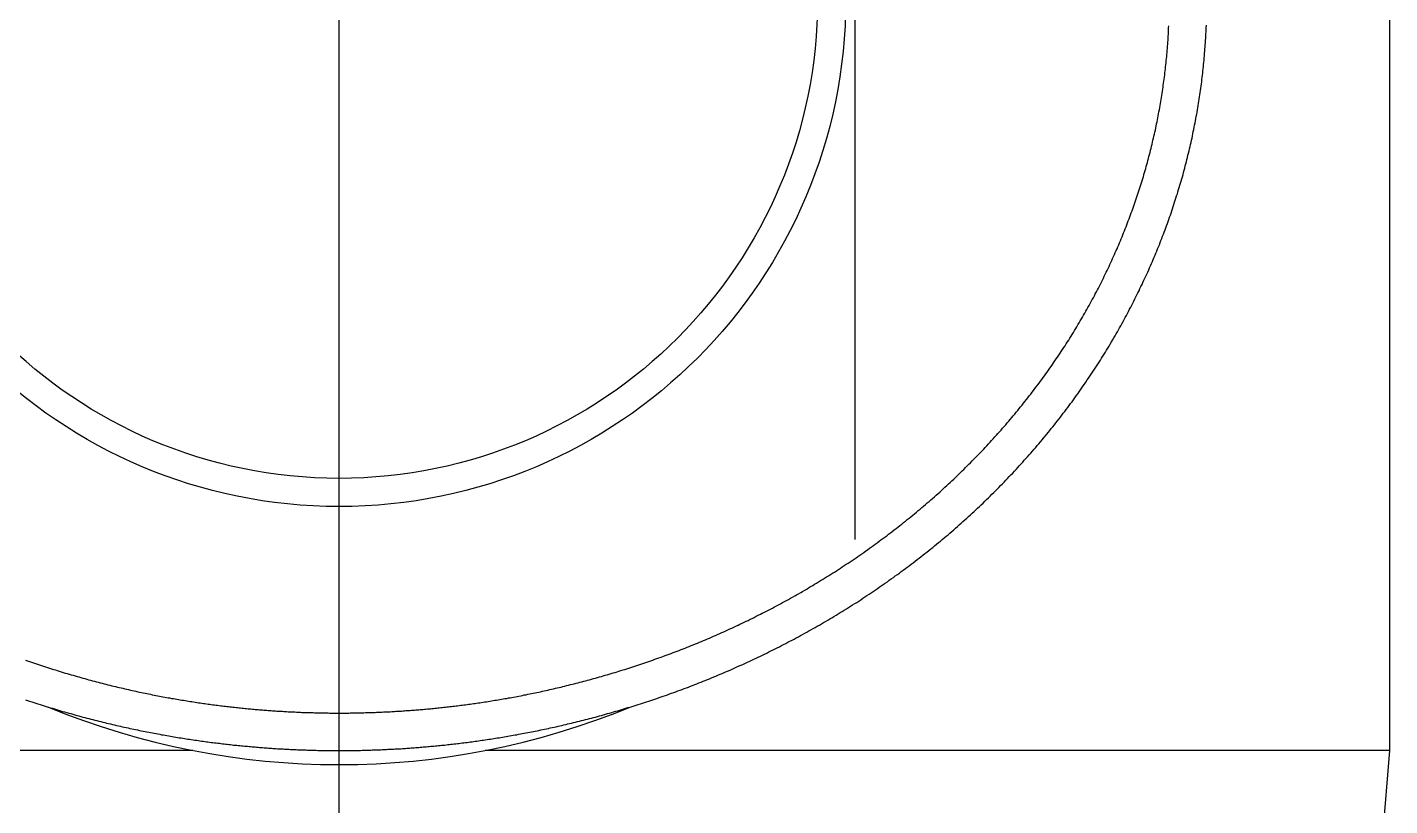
# Model space of a CAD drawing. Extents: x -43.1 to 47.1, y -46.9 to 16.5.
# Drawn here: x 32.52 to 47.05, y -8.59 to -0.29 of the extents above; entities that cross this region are included whole.
import ezdxf

# ---------------------------------------------------------------- set-up
doc = ezdxf.new("R2010")
doc.units = 0
doc.linetypes.add('CENTER', pattern=[50.8, 31.75, -6.35, 6.35, -6.35])
doc.linetypes.add('DASHED', pattern=[19.05, 12.7, -6.35])
doc.layers.get('0').update_dxf_attribs({"linetype": 'CONTINUOUS'})
doc.layers.add('CENTER', color=1, linetype='CENTER')

msp = doc.modelspace()

# ---------------------------------------------------------------- linework, layer by layer
at = {"color": 3, "linetype": 'DASHED'}
msp.add_line((41.349, -24.8), (41.349, 8.2), dxfattribs=at)
at = {"color": 7, "linetype": 'CONTINUOUS'}
for p, q in [((47.049, -8), (47.049, 8)), ((34.293, -8), (24.649, -8)), ((47.049, -8), (37.405, -8)), ((46.849, -10.5), (47.049, -8))]:
    msp.add_line(p, q, dxfattribs=at)
at = {"color": 7}
for points in [[(35.849, -8, 0), (35.864, -8, 0), (35.88, -8, 0), (35.895, -8, 0), (35.91, -8, 0), (35.925, -8, 0), (35.941, -8, 0), (35.956, -7.999, 0), (35.971, -7.999, 0), (35.986, -7.999, 0), (36.002, -7.999, 0), (36.017, -7.999, 0), (36.032, -7.998, 0), (36.047, -7.998, 0), (36.063, -7.998, 0), (36.078, -7.998, 0), (36.093, -7.997, 0), (36.108, -7.997, 0), (36.124, -7.997, 0), (36.139, -7.996, 0), (36.154, -7.996, 0), (36.169, -7.995, 0), (36.185, -7.995, 0), (36.2, -7.994, 0), (36.215, -7.994, 0), (36.231, -7.993, 0), (36.246, -7.993, 0), (36.261, -7.992, 0), (36.277, -7.992, 0), (36.292, -7.991, 0), (36.307, -7.99, 0), (36.323, -7.99, 0), (36.338, -7.989, 0), (36.353, -7.988, 0), (36.369, -7.987, 0), (36.384, -7.987, 0), (36.4, -7.986, 0), (36.415, -7.985, 0), (36.431, -7.984, 0), (36.446, -7.983, 0), (36.462, -7.983, 0), (36.477, -7.982, 0), (36.493, -7.981, 0), (36.508, -7.98, 0), (36.524, -7.979, 0), (36.54, -7.978, 0), (36.555, -7.977, 0), (36.571, -7.976, 0), (36.587, -7.975, 0), (36.603, -7.973, 0), (36.618, -7.972, 0), (36.634, -7.971, 0), (36.65, -7.97, 0), (36.666, -7.969, 0), (36.682, -7.968, 0), (36.698, -7.966, 0), (36.714, -7.965, 0), (36.73, -7.964, 0), (36.746, -7.962, 0), (36.762, -7.961, 0), (36.778, -7.96, 0), (36.794, -7.958, 0), (36.81, -7.957, 0), (36.827, -7.955, 0), (36.843, -7.954, 0), (36.859, -7.952, 0), (36.875, -7.951, 0), (36.892, -7.949, 0), (36.908, -7.947, 0), (36.925, -7.946, 0), (36.941, -7.944, 0), (36.958, -7.942, 0), (36.974, -7.941, 0), (36.991, -7.939, 0), (37.008, -7.937, 0), (37.025, -7.935, 0), (37.041, -7.933, 0), (37.058, -7.931, 0), (37.075, -7.93, 0), (37.092, -7.928, 0), (37.109, -7.926, 0), (37.126, -7.924, 0), (37.143, -7.921, 0), (37.16, -7.919, 0), (37.178, -7.917, 0), (37.195, -7.915, 0), (37.212, -7.913, 0), (37.23, -7.911, 0), (37.247, -7.908, 0), (37.265, -7.906, 0), (37.282, -7.904, 0), (37.3, -7.901, 0), (37.318, -7.899, 0), (37.335, -7.896, 0), (37.353, -7.894, 0), (37.371, -7.891, 0), (37.389, -7.888, 0), (37.407, -7.886, 0), (37.425, -7.883, 0), (37.443, -7.88, 0), (37.461, -7.878, 0), (37.48, -7.875, 0), (37.498, -7.872, 0), (37.516, -7.869, 0), (37.535, -7.866, 0), (37.553, -7.863, 0), (37.572, -7.86, 0), (37.591, -7.857, 0), (37.609, -7.854, 0), (37.628, -7.851, 0), (37.647, -7.847, 0), (37.666, -7.844, 0), (37.685, -7.841, 0), (37.704, -7.837, 0), (37.724, -7.834, 0), (37.743, -7.831, 0), (37.762, -7.827, 0), (37.782, -7.823, 0), (37.801, -7.82, 0), (37.821, -7.816, 0), (37.84, -7.812, 0), (37.86, -7.809, 0), (37.88, -7.805, 0), (37.899, -7.801, 0), (37.919, -7.797, 0), (37.939, -7.793, 0), (37.959, -7.789, 0), (37.979, -7.785, 0), (37.999, -7.781, 0), (38.019, -7.777, 0), (38.039, -7.772, 0), (38.06, -7.768, 0), (38.08, -7.764, 0), (38.1, -7.759, 0), (38.121, -7.755, 0), (38.141, -7.75, 0), (38.161, -7.746, 0), (38.182, -7.741, 0), (38.203, -7.736, 0), (38.223, -7.732, 0), (38.244, -7.727, 0), (38.265, -7.722, 0), (38.286, -7.717, 0), (38.306, -7.712, 0), (38.327, -7.707, 0), (38.348, -7.702, 0), (38.369, -7.697, 0), (38.39, -7.692, 0), (38.411, -7.686, 0), (38.432, -7.681, 0), (38.453, -7.676, 0), (38.475, -7.67, 0), (38.496, -7.665, 0), (38.517, -7.659, 0), (38.538, -7.654, 0), (38.56, -7.648, 0), (38.581, -7.643, 0), (38.603, -7.637, 0), (38.624, -7.631, 0), (38.646, -7.625, 0), (38.667, -7.619, 0), (38.689, -7.613, 0), (38.71, -7.607, 0), (38.732, -7.601, 0), (38.754, -7.595, 0), (38.775, -7.589, 0), (38.797, -7.582, 0), (38.819, -7.576, 0), (38.841, -7.57, 0), (38.862, -7.563, 0), (38.884, -7.557, 0), (38.906, -7.55, 0), (38.928, -7.543, 0), (38.95, -7.537, 0), (38.972, -7.53, 0), (38.994, -7.523, 0), (39.016, -7.516, 0), (39.038, -7.509, 0), (39.06, -7.502, 0), (39.082, -7.495, 0), (39.104, -7.488, 0), (39.126, -7.481, 0), (39.149, -7.473, 0), (39.171, -7.466, 0), (39.193, -7.459, 0), (39.215, -7.451, 0), (39.237, -7.444, 0), (39.26, -7.436, 0), (39.282, -7.428, 0), (39.304, -7.421, 0), (39.327, -7.413, 0), (39.349, -7.405, 0), (39.371, -7.397, 0), (39.393, -7.389, 0), (39.416, -7.381, 0), (39.438, -7.373, 0), (39.461, -7.365, 0), (39.483, -7.357, 0), (39.505, -7.348, 0), (39.528, -7.34, 0), (39.55, -7.332, 0), (39.572, -7.323, 0), (39.595, -7.315, 0), (39.617, -7.306, 0), (39.64, -7.297, 0), (39.662, -7.289, 0), (39.685, -7.28, 0), (39.707, -7.271, 0), (39.73, -7.262, 0), (39.752, -7.253, 0), (39.775, -7.244, 0), (39.797, -7.235, 0), (39.82, -7.225, 0), (39.842, -7.216, 0), (39.865, -7.207, 0), (39.887, -7.197, 0), (39.91, -7.188, 0), (39.932, -7.178, 0), (39.955, -7.169, 0), (39.978, -7.159, 0), (40, -7.149, 0), (40.023, -7.139, 0), (40.045, -7.129, 0), (40.068, -7.119, 0), (40.09, -7.109, 0), (40.113, -7.099, 0), (40.136, -7.089, 0), (40.158, -7.079, 0), (40.181, -7.068, 0), (40.203, -7.058, 0), (40.226, -7.048, 0), (40.248, -7.037, 0), (40.271, -7.027, 0), (40.294, -7.016, 0), (40.316, -7.005, 0), (40.339, -6.994, 0), (40.361, -6.983, 0), (40.384, -6.972, 0), (40.407, -6.961, 0), (40.429, -6.95, 0), (40.452, -6.939, 0), (40.474, -6.928, 0), (40.497, -6.917, 0), (40.519, -6.905, 0), (40.542, -6.894, 0), (40.564, -6.882, 0), (40.587, -6.871, 0), (40.609, -6.859, 0), (40.632, -6.847, 0), (40.654, -6.836, 0), (40.677, -6.824, 0), (40.699, -6.812, 0), (40.722, -6.8, 0), (40.744, -6.788, 0), (40.767, -6.776, 0), (40.789, -6.763, 0), (40.812, -6.751, 0), (40.834, -6.739, 0), (40.856, -6.726, 0), (40.879, -6.714, 0), (40.901, -6.701, 0), (40.923, -6.689, 0), (40.946, -6.676, 0), (40.968, -6.663, 0), (40.99, -6.65, 0), (41.013, -6.637, 0), (41.035, -6.624, 0), (41.057, -6.611, 0), (41.079, -6.598, 0), (41.102, -6.585, 0), (41.124, -6.572, 0), (41.146, -6.558, 0), (41.168, -6.545, 0), (41.19, -6.531, 0), (41.212, -6.518, 0), (41.234, -6.504, 0), (41.257, -6.491, 0), (41.279, -6.477, 0), (41.301, -6.463, 0), (41.323, -6.449, 0), (41.345, -6.435, 0), (41.367, -6.421, 0), (41.389, -6.407, 0), (41.41, -6.393, 0), (41.432, -6.378, 0), (41.454, -6.364, 0), (41.476, -6.349, 0), (41.498, -6.335, 0), (41.52, -6.32, 0), (41.541, -6.306, 0), (41.563, -6.291, 0), (41.585, -6.276, 0), (41.606, -6.261, 0), (41.628, -6.246, 0), (41.65, -6.232, 0), (41.671, -6.216, 0), (41.693, -6.201, 0), (41.714, -6.186, 0), (41.735, -6.171, 0), (41.757, -6.156, 0), (41.778, -6.14, 0), (41.8, -6.125, 0), (41.821, -6.109, 0), (41.842, -6.094, 0), (41.863, -6.078, 0), (41.885, -6.062, 0), (41.906, -6.046, 0), (41.927, -6.031, 0), (41.948, -6.015, 0), (41.969, -5.999, 0), (41.99, -5.983, 0), (42.011, -5.966, 0), (42.032, -5.95, 0), (42.053, -5.934, 0), (42.073, -5.918, 0), (42.094, -5.901, 0), (42.115, -5.885, 0), (42.135, -5.868, 0), (42.156, -5.852, 0), (42.177, -5.835, 0), (42.197, -5.819, 0), (42.218, -5.802, 0), (42.238, -5.785, 0), (42.258, -5.768, 0), (42.279, -5.751, 0), (42.299, -5.734, 0), (42.319, -5.717, 0), (42.34, -5.7, 0), (42.36, -5.683, 0), (42.38, -5.665, 0), (42.4, -5.648, 0), (42.42, -5.631, 0), (42.44, -5.613, 0), (42.46, -5.596, 0), (42.48, -5.578, 0), (42.499, -5.561, 0), (42.519, -5.543, 0), (42.539, -5.525, 0), (42.558, -5.507, 0), (42.578, -5.489, 0), (42.597, -5.471, 0), (42.617, -5.453, 0), (42.636, -5.435, 0), (42.655, -5.417, 0), (42.675, -5.399, 0), (42.694, -5.381, 0), (42.713, -5.363, 0), (42.732, -5.344, 0), (42.751, -5.326, 0), (42.77, -5.308, 0), (42.789, -5.289, 0), (42.808, -5.27, 0), (42.827, -5.252, 0), (42.845, -5.233, 0), (42.864, -5.214, 0), (42.883, -5.196, 0), (42.901, -5.177, 0), (42.919, -5.158, 0), (42.938, -5.139, 0), (42.956, -5.12, 0), (42.974, -5.101, 0), (42.993, -5.082, 0), (43.011, -5.063, 0), (43.029, -5.044, 0), (43.047, -5.025, 0), (43.065, -5.005, 0), (43.083, -4.986, 0), (43.1, -4.967, 0), (43.118, -4.947, 0), (43.136, -4.928, 0), (43.153, -4.908, 0), (43.171, -4.889, 0), (43.188, -4.869, 0), (43.206, -4.849, 0), (43.223, -4.83, 0), (43.24, -4.81, 0), (43.257, -4.79, 0), (43.275, -4.77, 0), (43.291, -4.75, 0), (43.308, -4.731, 0), (43.325, -4.711, 0), (43.342, -4.691, 0), (43.359, -4.671, 0), (43.376, -4.65, 0), (43.392, -4.63, 0), (43.408, -4.61, 0), (43.425, -4.59, 0), (43.441, -4.57, 0), (43.458, -4.55, 0), (43.474, -4.529, 0), (43.49, -4.509, 0), (43.506, -4.488, 0), (43.522, -4.468, 0), (43.538, -4.448, 0), (43.554, -4.427, 0), (43.569, -4.407, 0), (43.585, -4.386, 0), (43.6, -4.365, 0), (43.616, -4.345, 0), (43.631, -4.324, 0), (43.647, -4.303, 0), (43.662, -4.283, 0), (43.677, -4.262, 0), (43.692, -4.241, 0), (43.707, -4.22, 0), (43.722, -4.199, 0), (43.737, -4.178, 0), (43.752, -4.157, 0), (43.767, -4.137, 0), (43.781, -4.116, 0), (43.796, -4.095, 0), (43.81, -4.074, 0), (43.824, -4.052, 0), (43.839, -4.031, 0), (43.853, -4.01, 0), (43.867, -3.989, 0), (43.881, -3.968, 0), (43.895, -3.947, 0), (43.909, -3.925, 0), (43.923, -3.904, 0), (43.936, -3.883, 0), (43.95, -3.862, 0), (43.964, -3.84, 0), (43.977, -3.819, 0), (43.99, -3.798, 0), (44.004, -3.776, 0), (44.017, -3.755, 0), (44.03, -3.733, 0), (44.043, -3.712, 0), (44.056, -3.69, 0), (44.069, -3.669, 0), (44.082, -3.647, 0), (44.095, -3.626, 0), (44.107, -3.604, 0), (44.12, -3.582, 0), (44.132, -3.561, 0), (44.145, -3.539, 0), (44.157, -3.517, 0), (44.169, -3.496, 0), (44.181, -3.474, 0), (44.194, -3.452, 0), (44.206, -3.43, 0), (44.217, -3.408, 0), (44.229, -3.387, 0), (44.241, -3.365, 0), (44.253, -3.343, 0), (44.264, -3.321, 0), (44.276, -3.299, 0), (44.287, -3.277, 0), (44.299, -3.255, 0), (44.31, -3.233, 0), (44.321, -3.211, 0), (44.332, -3.189, 0), (44.343, -3.167, 0), (44.354, -3.145, 0), (44.365, -3.123, 0), (44.376, -3.101, 0), (44.386, -3.079, 0), (44.397, -3.057, 0), (44.408, -3.035, 0), (44.418, -3.013, 0), (44.428, -2.99, 0), (44.439, -2.968, 0), (44.449, -2.946, 0), (44.459, -2.924, 0), (44.469, -2.902, 0), (44.479, -2.879, 0), (44.489, -2.857, 0), (44.499, -2.835, 0), (44.509, -2.812, 0), (44.518, -2.79, 0), (44.528, -2.768, 0), (44.537, -2.745, 0), (44.547, -2.723, 0), (44.556, -2.701, 0), (44.565, -2.678, 0), (44.574, -2.656, 0), (44.584, -2.633, 0), (44.593, -2.611, 0), (44.601, -2.588, 0), (44.61, -2.566, 0), (44.619, -2.544, 0), (44.628, -2.521, 0), (44.636, -2.499, 0), (44.645, -2.476, 0), (44.653, -2.453, 0), (44.662, -2.431, 0), (44.67, -2.408, 0), (44.678, -2.386, 0), (44.686, -2.363, 0), (44.694, -2.341, 0), (44.702, -2.318, 0), (44.71, -2.295, 0), (44.718, -2.273, 0), (44.726, -2.25, 0), (44.733, -2.227, 0), (44.741, -2.205, 0), (44.748, -2.182, 0), (44.756, -2.159, 0), (44.763, -2.137, 0), (44.77, -2.114, 0), (44.777, -2.091, 0), (44.785, -2.068, 0), (44.791, -2.046, 0), (44.798, -2.023, 0), (44.805, -2, 0), (44.812, -1.977, 0), (44.819, -1.954, 0), (44.825, -1.932, 0), (44.832, -1.909, 0), (44.838, -1.886, 0), (44.845, -1.863, 0), (44.851, -1.84, 0), (44.857, -1.817, 0), (44.863, -1.795, 0), (44.869, -1.772, 0), (44.875, -1.749, 0), (44.881, -1.726, 0), (44.887, -1.703, 0), (44.893, -1.68, 0), (44.898, -1.657, 0), (44.904, -1.634, 0), (44.909, -1.611, 0), (44.915, -1.588, 0), (44.92, -1.565, 0), (44.925, -1.543, 0), (44.931, -1.52, 0), (44.936, -1.497, 0), (44.941, -1.474, 0), (44.946, -1.451, 0), (44.95, -1.428, 0), (44.955, -1.405, 0), (44.96, -1.382, 0), (44.965, -1.359, 0), (44.969, -1.336, 0), (44.974, -1.313, 0), (44.978, -1.29, 0), (44.982, -1.267, 0), (44.987, -1.244, 0), (44.991, -1.221, 0), (44.995, -1.197, 0), (44.999, -1.174, 0), (45.003, -1.151, 0), (45.007, -1.128, 0), (45.01, -1.105, 0), (45.014, -1.082, 0), (45.018, -1.059, 0), (45.021, -1.036, 0), (45.025, -1.013, 0), (45.028, -0.99, 0), (45.031, -0.967, 0), (45.035, -0.944, 0), (45.038, -0.921, 0), (45.041, -0.897, 0), (45.044, -0.874, 0), (45.047, -0.851, 0), (45.049, -0.828, 0), (45.052, -0.805, 0), (45.055, -0.782, 0), (45.057, -0.759, 0), (45.06, -0.736, 0), (45.062, -0.712, 0), (45.065, -0.689, 0), (45.067, -0.666, 0), (45.069, -0.643, 0), (45.071, -0.62, 0), (45.073, -0.597, 0), (45.075, -0.574, 0), (45.077, -0.55, 0), (45.079, -0.527, 0), (45.081, -0.504, 0), (45.082, -0.481, 0), (45.084, -0.458, 0), (45.085, -0.435, 0), (45.087, -0.411, 0), (45.088, -0.388, 0), (45.089, -0.365, 0), (45.091, -0.342, 0), (45.092, -0.319, 0), (45.093, -0.296, 0), (45.094, -0.272, 0)], [(35.849, -7.6, 0), (35.864, -7.6, 0), (35.878, -7.6, 0), (35.893, -7.6, 0), (35.908, -7.6, 0), (35.922, -7.6, 0), (35.937, -7.6, 0), (35.952, -7.6, 0), (35.967, -7.599, 0), (35.981, -7.599, 0), (35.996, -7.599, 0), (36.011, -7.599, 0), (36.025, -7.599, 0), (36.04, -7.598, 0), (36.055, -7.598, 0), (36.069, -7.598, 0), (36.084, -7.597, 0), (36.099, -7.597, 0), (36.113, -7.597, 0), (36.128, -7.596, 0), (36.143, -7.596, 0), (36.157, -7.595, 0), (36.172, -7.595, 0), (36.187, -7.595, 0), (36.202, -7.594, 0), (36.216, -7.594, 0), (36.231, -7.593, 0), (36.246, -7.592, 0), (36.261, -7.592, 0), (36.275, -7.591, 0), (36.29, -7.591, 0), (36.305, -7.59, 0), (36.32, -7.589, 0), (36.335, -7.589, 0), (36.349, -7.588, 0), (36.364, -7.587, 0), (36.379, -7.586, 0), (36.394, -7.586, 0), (36.409, -7.585, 0), (36.424, -7.584, 0), (36.439, -7.583, 0), (36.454, -7.582, 0), (36.469, -7.581, 0), (36.484, -7.58, 0), (36.499, -7.58, 0), (36.514, -7.579, 0), (36.529, -7.578, 0), (36.544, -7.577, 0), (36.559, -7.575, 0), (36.574, -7.574, 0), (36.59, -7.573, 0), (36.605, -7.572, 0), (36.62, -7.571, 0), (36.635, -7.57, 0), (36.651, -7.569, 0), (36.666, -7.568, 0), (36.681, -7.566, 0), (36.697, -7.565, 0), (36.712, -7.564, 0), (36.728, -7.562, 0), (36.743, -7.561, 0), (36.759, -7.56, 0), (36.774, -7.558, 0), (36.79, -7.557, 0), (36.806, -7.555, 0), (36.821, -7.554, 0), (36.837, -7.552, 0), (36.853, -7.551, 0), (36.869, -7.549, 0), (36.885, -7.548, 0), (36.9, -7.546, 0), (36.916, -7.545, 0), (36.932, -7.543, 0), (36.948, -7.541, 0), (36.964, -7.539, 0), (36.981, -7.538, 0), (36.997, -7.536, 0), (37.013, -7.534, 0), (37.029, -7.532, 0), (37.046, -7.53, 0), (37.062, -7.528, 0), (37.078, -7.526, 0), (37.095, -7.524, 0), (37.111, -7.522, 0), (37.128, -7.52, 0), (37.145, -7.518, 0), (37.161, -7.516, 0), (37.178, -7.514, 0), (37.195, -7.512, 0), (37.212, -7.509, 0), (37.229, -7.507, 0), (37.245, -7.505, 0), (37.263, -7.503, 0), (37.28, -7.5, 0), (37.297, -7.498, 0), (37.314, -7.495, 0), (37.331, -7.493, 0), (37.349, -7.49, 0), (37.366, -7.488, 0), (37.383, -7.485, 0), (37.401, -7.482, 0), (37.419, -7.48, 0), (37.436, -7.477, 0), (37.454, -7.474, 0), (37.472, -7.471, 0), (37.489, -7.468, 0), (37.507, -7.465, 0), (37.525, -7.462, 0), (37.543, -7.459, 0), (37.561, -7.456, 0), (37.58, -7.453, 0), (37.598, -7.45, 0), (37.616, -7.447, 0), (37.635, -7.444, 0), (37.653, -7.44, 0), (37.672, -7.437, 0), (37.69, -7.434, 0), (37.709, -7.43, 0), (37.728, -7.427, 0), (37.746, -7.423, 0), (37.765, -7.42, 0), (37.784, -7.416, 0), (37.803, -7.412, 0), (37.822, -7.408, 0), (37.841, -7.405, 0), (37.86, -7.401, 0), (37.88, -7.397, 0), (37.899, -7.393, 0), (37.918, -7.389, 0), (37.937, -7.385, 0), (37.957, -7.381, 0), (37.976, -7.377, 0), (37.996, -7.373, 0), (38.015, -7.368, 0), (38.035, -7.364, 0), (38.055, -7.36, 0), (38.074, -7.355, 0), (38.094, -7.351, 0), (38.114, -7.346, 0), (38.134, -7.342, 0), (38.154, -7.337, 0), (38.174, -7.333, 0), (38.194, -7.328, 0), (38.214, -7.323, 0), (38.234, -7.318, 0), (38.254, -7.313, 0), (38.274, -7.308, 0), (38.294, -7.303, 0), (38.315, -7.298, 0), (38.335, -7.293, 0), (38.355, -7.288, 0), (38.376, -7.283, 0), (38.396, -7.278, 0), (38.416, -7.272, 0), (38.437, -7.267, 0), (38.457, -7.262, 0), (38.478, -7.256, 0), (38.498, -7.251, 0), (38.519, -7.245, 0), (38.54, -7.239, 0), (38.56, -7.234, 0), (38.581, -7.228, 0), (38.602, -7.222, 0), (38.623, -7.216, 0), (38.644, -7.21, 0), (38.664, -7.204, 0), (38.685, -7.198, 0), (38.706, -7.192, 0), (38.727, -7.186, 0), (38.748, -7.18, 0), (38.769, -7.173, 0), (38.79, -7.167, 0), (38.811, -7.161, 0), (38.832, -7.154, 0), (38.853, -7.148, 0), (38.875, -7.141, 0), (38.896, -7.135, 0), (38.917, -7.128, 0), (38.938, -7.121, 0), (38.959, -7.114, 0), (38.981, -7.108, 0), (39.002, -7.101, 0), (39.023, -7.094, 0), (39.044, -7.087, 0), (39.066, -7.079, 0), (39.087, -7.072, 0), (39.108, -7.065, 0), (39.13, -7.058, 0), (39.151, -7.05, 0), (39.173, -7.043, 0), (39.194, -7.036, 0), (39.215, -7.028, 0), (39.237, -7.02, 0), (39.258, -7.013, 0), (39.28, -7.005, 0), (39.301, -6.997, 0), (39.323, -6.989, 0), (39.344, -6.982, 0), (39.366, -6.974, 0), (39.387, -6.966, 0), (39.409, -6.957, 0), (39.43, -6.949, 0), (39.452, -6.941, 0), (39.473, -6.933, 0), (39.495, -6.924, 0), (39.517, -6.916, 0), (39.538, -6.908, 0), (39.56, -6.899, 0), (39.581, -6.89, 0), (39.603, -6.882, 0), (39.624, -6.873, 0), (39.646, -6.864, 0), (39.668, -6.855, 0), (39.689, -6.847, 0), (39.711, -6.838, 0), (39.733, -6.828, 0), (39.754, -6.819, 0), (39.776, -6.81, 0), (39.797, -6.801, 0), (39.819, -6.792, 0), (39.841, -6.782, 0), (39.862, -6.773, 0), (39.884, -6.763, 0), (39.906, -6.754, 0), (39.927, -6.744, 0), (39.949, -6.734, 0), (39.971, -6.725, 0), (39.992, -6.715, 0), (40.014, -6.705, 0), (40.036, -6.695, 0), (40.057, -6.685, 0), (40.079, -6.675, 0), (40.101, -6.665, 0), (40.122, -6.654, 0), (40.144, -6.644, 0), (40.166, -6.634, 0), (40.187, -6.623, 0), (40.209, -6.613, 0), (40.231, -6.602, 0), (40.252, -6.592, 0), (40.274, -6.581, 0), (40.295, -6.57, 0), (40.317, -6.559, 0), (40.339, -6.548, 0), (40.36, -6.537, 0), (40.382, -6.526, 0), (40.404, -6.515, 0), (40.425, -6.504, 0), (40.447, -6.493, 0), (40.468, -6.482, 0), (40.49, -6.47, 0), (40.511, -6.459, 0), (40.533, -6.447, 0), (40.554, -6.436, 0), (40.576, -6.424, 0), (40.597, -6.412, 0), (40.619, -6.401, 0), (40.64, -6.389, 0), (40.662, -6.377, 0), (40.683, -6.365, 0), (40.705, -6.353, 0), (40.726, -6.341, 0), (40.747, -6.329, 0), (40.769, -6.316, 0), (40.79, -6.304, 0), (40.812, -6.292, 0), (40.833, -6.279, 0), (40.854, -6.267, 0), (40.875, -6.254, 0), (40.897, -6.242, 0), (40.918, -6.229, 0), (40.939, -6.216, 0), (40.96, -6.203, 0), (40.982, -6.19, 0), (41.003, -6.177, 0), (41.024, -6.164, 0), (41.045, -6.151, 0), (41.066, -6.138, 0), (41.087, -6.125, 0), (41.108, -6.111, 0), (41.129, -6.098, 0), (41.15, -6.084, 0), (41.171, -6.071, 0), (41.192, -6.057, 0), (41.213, -6.044, 0), (41.234, -6.03, 0), (41.255, -6.016, 0), (41.276, -6.002, 0), (41.297, -5.988, 0), (41.318, -5.974, 0), (41.338, -5.96, 0), (41.359, -5.946, 0), (41.38, -5.932, 0), (41.4, -5.918, 0), (41.421, -5.903, 0), (41.441, -5.889, 0), (41.462, -5.874, 0), (41.483, -5.86, 0), (41.503, -5.845, 0), (41.524, -5.831, 0), (41.544, -5.816, 0), (41.564, -5.801, 0), (41.585, -5.786, 0), (41.605, -5.771, 0), (41.625, -5.756, 0), (41.646, -5.741, 0), (41.666, -5.726, 0), (41.686, -5.711, 0), (41.706, -5.696, 0), (41.726, -5.681, 0), (41.746, -5.665, 0), (41.766, -5.65, 0), (41.786, -5.634, 0), (41.806, -5.619, 0), (41.826, -5.603, 0), (41.846, -5.588, 0), (41.866, -5.572, 0), (41.885, -5.556, 0), (41.905, -5.54, 0), (41.925, -5.525, 0), (41.944, -5.509, 0), (41.964, -5.493, 0), (41.983, -5.477, 0), (42.003, -5.46, 0), (42.022, -5.444, 0), (42.042, -5.428, 0), (42.061, -5.412, 0), (42.08, -5.395, 0), (42.099, -5.379, 0), (42.119, -5.362, 0), (42.138, -5.346, 0), (42.157, -5.329, 0), (42.176, -5.313, 0), (42.195, -5.296, 0), (42.214, -5.279, 0), (42.233, -5.262, 0), (42.251, -5.246, 0), (42.27, -5.229, 0), (42.289, -5.212, 0), (42.307, -5.195, 0), (42.326, -5.177, 0), (42.345, -5.16, 0), (42.363, -5.143, 0), (42.382, -5.126, 0), (42.4, -5.109, 0), (42.418, -5.091, 0), (42.436, -5.074, 0), (42.455, -5.056, 0), (42.473, -5.039, 0), (42.491, -5.021, 0), (42.509, -5.004, 0), (42.527, -4.986, 0), (42.545, -4.968, 0), (42.562, -4.95, 0), (42.58, -4.933, 0), (42.598, -4.915, 0), (42.615, -4.897, 0), (42.633, -4.879, 0), (42.651, -4.861, 0), (42.668, -4.843, 0), (42.685, -4.825, 0), (42.703, -4.806, 0), (42.72, -4.788, 0), (42.737, -4.77, 0), (42.754, -4.752, 0), (42.771, -4.733, 0), (42.788, -4.715, 0), (42.805, -4.696, 0), (42.822, -4.678, 0), (42.839, -4.659, 0), (42.856, -4.641, 0), (42.872, -4.622, 0), (42.889, -4.604, 0), (42.906, -4.585, 0), (42.922, -4.566, 0), (42.938, -4.547, 0), (42.955, -4.529, 0), (42.971, -4.51, 0), (42.987, -4.491, 0), (43.003, -4.472, 0), (43.019, -4.453, 0), (43.035, -4.434, 0), (43.051, -4.415, 0), (43.067, -4.396, 0), (43.083, -4.377, 0), (43.099, -4.357, 0), (43.114, -4.338, 0), (43.13, -4.319, 0), (43.145, -4.3, 0), (43.16, -4.28, 0), (43.176, -4.261, 0), (43.191, -4.242, 0), (43.206, -4.222, 0), (43.221, -4.203, 0), (43.236, -4.183, 0), (43.251, -4.164, 0), (43.266, -4.144, 0), (43.281, -4.125, 0), (43.296, -4.105, 0), (43.31, -4.085, 0), (43.325, -4.066, 0), (43.339, -4.046, 0), (43.354, -4.026, 0), (43.368, -4.007, 0), (43.382, -3.987, 0), (43.397, -3.967, 0), (43.411, -3.947, 0), (43.425, -3.927, 0), (43.439, -3.907, 0), (43.452, -3.888, 0), (43.466, -3.868, 0), (43.48, -3.848, 0), (43.493, -3.828, 0), (43.507, -3.808, 0), (43.521, -3.788, 0), (43.534, -3.768, 0), (43.547, -3.747, 0), (43.56, -3.727, 0), (43.574, -3.707, 0), (43.587, -3.687, 0), (43.6, -3.667, 0), (43.613, -3.647, 0), (43.626, -3.626, 0), (43.638, -3.606, 0), (43.651, -3.586, 0), (43.664, -3.566, 0), (43.676, -3.545, 0), (43.689, -3.525, 0), (43.701, -3.505, 0), (43.713, -3.484, 0), (43.725, -3.464, 0), (43.738, -3.443, 0), (43.75, -3.423, 0), (43.762, -3.402, 0), (43.774, -3.382, 0), (43.785, -3.361, 0), (43.797, -3.341, 0), (43.809, -3.32, 0), (43.821, -3.3, 0), (43.832, -3.279, 0), (43.843, -3.258, 0), (43.855, -3.238, 0), (43.866, -3.217, 0), (43.877, -3.196, 0), (43.889, -3.176, 0), (43.9, -3.155, 0), (43.91, -3.134, 0), (43.921, -3.114, 0), (43.932, -3.093, 0), (43.943, -3.072, 0), (43.954, -3.051, 0), (43.964, -3.03, 0), (43.975, -3.01, 0), (43.985, -2.989, 0), (43.996, -2.968, 0), (44.006, -2.947, 0), (44.016, -2.926, 0), (44.026, -2.905, 0), (44.036, -2.884, 0), (44.046, -2.863, 0), (44.056, -2.842, 0), (44.066, -2.821, 0), (44.076, -2.8, 0), (44.085, -2.779, 0), (44.095, -2.758, 0), (44.104, -2.737, 0), (44.114, -2.716, 0), (44.123, -2.695, 0), (44.133, -2.674, 0), (44.142, -2.653, 0), (44.151, -2.632, 0), (44.16, -2.611, 0), (44.169, -2.59, 0), (44.178, -2.569, 0), (44.187, -2.547, 0), (44.195, -2.526, 0), (44.204, -2.505, 0), (44.212, -2.484, 0), (44.221, -2.463, 0), (44.23, -2.441, 0), (44.238, -2.42, 0), (44.246, -2.399, 0), (44.254, -2.378, 0), (44.262, -2.356, 0), (44.27, -2.335, 0), (44.279, -2.314, 0), (44.286, -2.292, 0), (44.294, -2.271, 0), (44.302, -2.25, 0), (44.31, -2.228, 0), (44.317, -2.207, 0), (44.325, -2.186, 0), (44.332, -2.164, 0), (44.34, -2.143, 0), (44.347, -2.122, 0), (44.354, -2.1, 0), (44.361, -2.079, 0), (44.368, -2.057, 0), (44.375, -2.036, 0), (44.382, -2.014, 0), (44.389, -1.993, 0), (44.396, -1.972, 0), (44.402, -1.95, 0), (44.409, -1.929, 0), (44.416, -1.907, 0), (44.422, -1.886, 0), (44.428, -1.864, 0), (44.435, -1.843, 0), (44.441, -1.821, 0), (44.447, -1.8, 0), (44.453, -1.778, 0), (44.459, -1.756, 0), (44.465, -1.735, 0), (44.471, -1.713, 0), (44.477, -1.692, 0), (44.482, -1.67, 0), (44.488, -1.649, 0), (44.494, -1.627, 0), (44.499, -1.605, 0), (44.505, -1.584, 0), (44.51, -1.562, 0), (44.515, -1.54, 0), (44.52, -1.519, 0), (44.525, -1.497, 0), (44.53, -1.476, 0), (44.535, -1.454, 0), (44.54, -1.432, 0), (44.545, -1.411, 0), (44.55, -1.389, 0), (44.554, -1.367, 0), (44.559, -1.346, 0), (44.564, -1.324, 0), (44.568, -1.302, 0), (44.572, -1.281, 0), (44.577, -1.259, 0), (44.581, -1.237, 0), (44.585, -1.215, 0), (44.589, -1.194, 0), (44.593, -1.172, 0), (44.597, -1.15, 0), (44.601, -1.129, 0), (44.605, -1.107, 0), (44.608, -1.085, 0), (44.612, -1.063, 0), (44.615, -1.042, 0), (44.619, -1.02, 0), (44.622, -0.998, 0), (44.626, -0.976, 0), (44.629, -0.955, 0), (44.632, -0.933, 0), (44.635, -0.911, 0), (44.638, -0.889, 0), (44.641, -0.867, 0), (44.644, -0.846, 0), (44.647, -0.824, 0), (44.65, -0.802, 0), (44.652, -0.78, 0), (44.655, -0.758, 0), (44.657, -0.737, 0), (44.66, -0.715, 0), (44.662, -0.693, 0), (44.664, -0.671, 0), (44.667, -0.649, 0), (44.669, -0.628, 0), (44.671, -0.606, 0), (44.673, -0.584, 0), (44.675, -0.562, 0), (44.677, -0.54, 0), (44.678, -0.519, 0), (44.68, -0.497, 0), (44.682, -0.475, 0), (44.683, -0.453, 0), (44.685, -0.431, 0), (44.686, -0.409, 0), (44.688, -0.388, 0), (44.689, -0.366, 0), (44.69, -0.344, 0), (44.691, -0.322, 0), (44.692, -0.3, 0), (44.693, -0.278, 0)], [(32.504, -7.036, 0), (32.525, -7.043, 0), (32.547, -7.051, 0), (32.568, -7.058, 0), (32.589, -7.065, 0), (32.611, -7.072, 0), (32.632, -7.08, 0), (32.653, -7.087, 0), (32.675, -7.094, 0), (32.696, -7.101, 0), (32.717, -7.108, 0), (32.738, -7.115, 0), (32.76, -7.121, 0), (32.781, -7.128, 0), (32.802, -7.135, 0), (32.823, -7.141, 0), (32.844, -7.148, 0), (32.865, -7.154, 0), (32.886, -7.161, 0), (32.907, -7.167, 0), (32.928, -7.174, 0), (32.95, -7.18, 0), (32.97, -7.186, 0), (32.991, -7.192, 0), (33.012, -7.198, 0), (33.033, -7.204, 0), (33.054, -7.21, 0), (33.075, -7.216, 0), (33.096, -7.222, 0), (33.116, -7.228, 0), (33.137, -7.234, 0), (33.158, -7.24, 0), (33.178, -7.245, 0), (33.199, -7.251, 0), (33.22, -7.256, 0), (33.24, -7.262, 0), (33.261, -7.267, 0), (33.281, -7.273, 0), (33.302, -7.278, 0), (33.322, -7.283, 0), (33.343, -7.288, 0), (33.363, -7.293, 0), (33.383, -7.299, 0), (33.404, -7.304, 0), (33.424, -7.309, 0), (33.444, -7.314, 0), (33.464, -7.318, 0), (33.484, -7.323, 0), (33.504, -7.328, 0), (33.524, -7.333, 0), (33.544, -7.337, 0), (33.564, -7.342, 0), (33.584, -7.346, 0), (33.604, -7.351, 0), (33.623, -7.355, 0), (33.643, -7.36, 0), (33.663, -7.364, 0), (33.682, -7.368, 0), (33.702, -7.373, 0), (33.722, -7.377, 0), (33.741, -7.381, 0), (33.761, -7.385, 0), (33.78, -7.389, 0), (33.799, -7.393, 0), (33.818, -7.397, 0), (33.838, -7.401, 0), (33.857, -7.405, 0), (33.876, -7.409, 0), (33.895, -7.412, 0), (33.914, -7.416, 0), (33.933, -7.42, 0), (33.952, -7.423, 0), (33.97, -7.427, 0), (33.989, -7.43, 0), (34.008, -7.434, 0), (34.026, -7.437, 0), (34.045, -7.44, 0), (34.063, -7.444, 0), (34.082, -7.447, 0), (34.1, -7.45, 0), (34.118, -7.453, 0), (34.136, -7.456, 0), (34.154, -7.459, 0), (34.172, -7.462, 0), (34.19, -7.465, 0), (34.208, -7.468, 0), (34.226, -7.471, 0), (34.244, -7.474, 0), (34.261, -7.477, 0), (34.279, -7.479, 0), (34.297, -7.482, 0), (34.314, -7.485, 0), (34.332, -7.488, 0), (34.349, -7.49, 0), (34.366, -7.493, 0), (34.384, -7.495, 0), (34.401, -7.498, 0), (34.418, -7.5, 0), (34.435, -7.502, 0), (34.452, -7.505, 0), (34.469, -7.507, 0), (34.486, -7.509, 0), (34.503, -7.512, 0), (34.52, -7.514, 0), (34.536, -7.516, 0), (34.553, -7.518, 0), (34.57, -7.52, 0), (34.586, -7.522, 0), (34.603, -7.524, 0), (34.619, -7.526, 0), (34.636, -7.528, 0), (34.652, -7.53, 0), (34.669, -7.532, 0), (34.685, -7.534, 0), (34.701, -7.536, 0), (34.717, -7.538, 0), (34.733, -7.539, 0), (34.75, -7.541, 0), (34.766, -7.543, 0), (34.782, -7.545, 0), (34.798, -7.546, 0), (34.813, -7.548, 0), (34.829, -7.549, 0), (34.845, -7.551, 0), (34.861, -7.552, 0), (34.877, -7.554, 0), (34.892, -7.555, 0), (34.908, -7.557, 0), (34.924, -7.558, 0), (34.939, -7.56, 0), (34.955, -7.561, 0), (34.97, -7.562, 0), (34.986, -7.564, 0), (35.001, -7.565, 0), (35.017, -7.566, 0), (35.032, -7.568, 0), (35.047, -7.569, 0), (35.063, -7.57, 0), (35.078, -7.571, 0), (35.093, -7.572, 0), (35.108, -7.573, 0), (35.124, -7.574, 0), (35.139, -7.576, 0), (35.154, -7.577, 0), (35.169, -7.578, 0), (35.184, -7.579, 0), (35.199, -7.58, 0), (35.214, -7.58, 0), (35.229, -7.581, 0), (35.244, -7.582, 0), (35.259, -7.583, 0), (35.274, -7.584, 0), (35.289, -7.585, 0), (35.304, -7.586, 0), (35.319, -7.586, 0), (35.334, -7.587, 0), (35.349, -7.588, 0), (35.364, -7.589, 0), (35.378, -7.589, 0), (35.393, -7.59, 0), (35.408, -7.591, 0), (35.423, -7.591, 0), (35.438, -7.592, 0), (35.452, -7.593, 0), (35.467, -7.593, 0), (35.482, -7.594, 0), (35.496, -7.594, 0), (35.511, -7.595, 0), (35.526, -7.595, 0), (35.541, -7.596, 0), (35.555, -7.596, 0), (35.57, -7.596, 0), (35.585, -7.597, 0), (35.599, -7.597, 0), (35.614, -7.597, 0), (35.629, -7.598, 0), (35.643, -7.598, 0), (35.658, -7.598, 0), (35.673, -7.599, 0), (35.687, -7.599, 0), (35.702, -7.599, 0), (35.717, -7.599, 0), (35.731, -7.599, 0), (35.746, -7.6, 0), (35.761, -7.6, 0), (35.776, -7.6, 0), (35.79, -7.6, 0), (35.805, -7.6, 0), (35.82, -7.6, 0), (35.834, -7.6, 0), (35.849, -7.6, 0)], [(32.505, -7.459, 0), (32.527, -7.466, 0), (32.549, -7.474, 0), (32.571, -7.481, 0), (32.593, -7.488, 0), (32.615, -7.495, 0), (32.638, -7.502, 0), (32.66, -7.509, 0), (32.682, -7.516, 0), (32.704, -7.523, 0), (32.726, -7.53, 0), (32.748, -7.537, 0), (32.77, -7.544, 0), (32.791, -7.55, 0), (32.813, -7.557, 0), (32.835, -7.563, 0), (32.857, -7.57, 0), (32.879, -7.576, 0), (32.901, -7.583, 0), (32.922, -7.589, 0), (32.944, -7.595, 0), (32.966, -7.601, 0), (32.987, -7.607, 0), (33.009, -7.613, 0), (33.031, -7.619, 0), (33.052, -7.625, 0), (33.074, -7.631, 0), (33.095, -7.637, 0), (33.116, -7.643, 0), (33.138, -7.648, 0), (33.159, -7.654, 0), (33.181, -7.66, 0), (33.202, -7.665, 0), (33.223, -7.671, 0), (33.244, -7.676, 0), (33.265, -7.681, 0), (33.286, -7.687, 0), (33.308, -7.692, 0), (33.329, -7.697, 0), (33.35, -7.702, 0), (33.37, -7.707, 0), (33.391, -7.712, 0), (33.412, -7.717, 0), (33.433, -7.722, 0), (33.454, -7.727, 0), (33.474, -7.732, 0), (33.495, -7.737, 0), (33.516, -7.741, 0), (33.536, -7.746, 0), (33.557, -7.75, 0), (33.577, -7.755, 0), (33.598, -7.759, 0), (33.618, -7.764, 0), (33.638, -7.768, 0), (33.659, -7.772, 0), (33.679, -7.777, 0), (33.699, -7.781, 0), (33.719, -7.785, 0), (33.739, -7.789, 0), (33.759, -7.793, 0), (33.779, -7.797, 0), (33.799, -7.801, 0), (33.819, -7.805, 0), (33.838, -7.809, 0), (33.858, -7.812, 0), (33.877, -7.816, 0), (33.897, -7.82, 0), (33.916, -7.823, 0), (33.936, -7.827, 0), (33.955, -7.831, 0), (33.974, -7.834, 0), (33.993, -7.837, 0), (34.013, -7.841, 0), (34.032, -7.844, 0), (34.05, -7.847, 0), (34.069, -7.851, 0), (34.088, -7.854, 0), (34.107, -7.857, 0), (34.126, -7.86, 0), (34.144, -7.863, 0), (34.163, -7.866, 0), (34.181, -7.869, 0), (34.2, -7.872, 0), (34.218, -7.875, 0), (34.236, -7.878, 0), (34.254, -7.88, 0), (34.272, -7.883, 0), (34.291, -7.886, 0), (34.309, -7.888, 0), (34.327, -7.891, 0), (34.344, -7.894, 0), (34.362, -7.896, 0), (34.38, -7.899, 0), (34.398, -7.901, 0), (34.415, -7.904, 0), (34.433, -7.906, 0), (34.45, -7.908, 0), (34.468, -7.911, 0), (34.485, -7.913, 0), (34.503, -7.915, 0), (34.52, -7.917, 0), (34.537, -7.919, 0), (34.554, -7.921, 0), (34.572, -7.923, 0), (34.589, -7.926, 0), (34.606, -7.928, 0), (34.623, -7.93, 0), (34.64, -7.931, 0), (34.656, -7.933, 0), (34.673, -7.935, 0), (34.69, -7.937, 0), (34.707, -7.939, 0), (34.724, -7.941, 0), (34.74, -7.942, 0), (34.757, -7.944, 0), (34.773, -7.946, 0), (34.79, -7.947, 0), (34.806, -7.949, 0), (34.823, -7.951, 0), (34.839, -7.952, 0), (34.855, -7.954, 0), (34.871, -7.955, 0), (34.888, -7.957, 0), (34.904, -7.958, 0), (34.92, -7.96, 0), (34.936, -7.961, 0), (34.952, -7.962, 0), (34.968, -7.964, 0), (34.984, -7.965, 0), (35, -7.966, 0), (35.016, -7.968, 0), (35.032, -7.969, 0), (35.048, -7.97, 0), (35.064, -7.971, 0), (35.08, -7.972, 0), (35.095, -7.973, 0), (35.111, -7.975, 0), (35.127, -7.976, 0), (35.143, -7.977, 0), (35.158, -7.978, 0), (35.174, -7.979, 0), (35.19, -7.98, 0), (35.205, -7.981, 0), (35.221, -7.982, 0), (35.236, -7.983, 0), (35.252, -7.983, 0), (35.267, -7.984, 0), (35.283, -7.985, 0), (35.298, -7.986, 0), (35.314, -7.987, 0), (35.329, -7.988, 0), (35.345, -7.988, 0), (35.36, -7.989, 0), (35.375, -7.99, 0), (35.391, -7.99, 0), (35.406, -7.991, 0), (35.422, -7.992, 0), (35.437, -7.992, 0), (35.452, -7.993, 0), (35.467, -7.993, 0), (35.483, -7.994, 0), (35.498, -7.994, 0), (35.513, -7.995, 0), (35.529, -7.995, 0), (35.544, -7.996, 0), (35.559, -7.996, 0), (35.574, -7.997, 0), (35.59, -7.997, 0), (35.605, -7.997, 0), (35.62, -7.998, 0), (35.635, -7.998, 0), (35.651, -7.998, 0), (35.666, -7.998, 0), (35.681, -7.999, 0), (35.696, -7.999, 0), (35.712, -7.999, 0), (35.727, -7.999, 0), (35.742, -7.999, 0), (35.757, -8, 0), (35.773, -8, 0), (35.788, -8, 0), (35.803, -8, 0), (35.818, -8, 0), (35.834, -8, 0), (35.849, -8, 0)]]:
    msp.add_polyline3d(points, dxfattribs=at)
at = {"color": 7, "linetype": 'CONTINUOUS'}
for radius in [5.4, 5.1]:
    msp.add_circle((35.849, 0), radius, dxfattribs=at)
msp.add_arc((35.849, 0), 8.15, 247.6401, 292.3599, dxfattribs=at)
at = {"layer": 'CENTER', "color": 1, "linetype": 'CENTER'}
msp.add_line((35.849, -27.3), (35.849, 16.5), dxfattribs=at)

doc.saveas('drawing.dxf')
